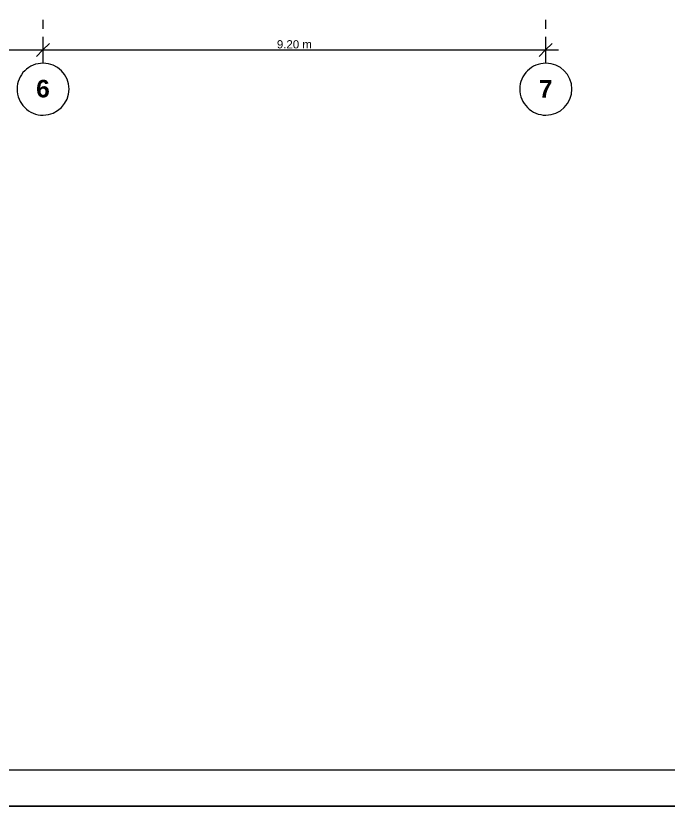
# Model space of a CAD drawing. Header units: metres. Extents: x -2 to 207, y -8 to 52.
# Drawn here: x 48.71 to 60.64, y -7.84 to 6.61 of the extents above; entities that cross this region are included whole.
import ezdxf

# ---------------------------------------------------------------- set-up
doc = ezdxf.new("R2010")
doc.units = ezdxf.units.M
for name, color, linetype, lineweight in [('HVAC - Ductos', 5, 'Continuous', 0), ('PDF_Text', 7, 'Continuous', 0), ('pie de plano', 7, 'Continuous', 0)]:
    doc.layers.add(name, color=color, linetype=linetype, lineweight=lineweight)
doc.layers.add('PDF_Geometry', color=7, linetype='Continuous', lineweight=0, true_color=0xaaaaaa)
doc.styles.add('PDF Helvetica', font='')
doc.styles.add('PDF Helvetica Bold', font='')
doc.styles.get('PDF Helvetica').set_extended_font_data('Helvetica')
doc.styles.get('PDF Helvetica Bold').set_extended_font_data('Helvetica', bold=True)

msp = doc.modelspace()

# ---------------------------------------------------------------- linework, layer by layer
at = {"layer": 'HVAC - Ductos', "color": 252, "lineweight": 0, "true_color": 0x939598}
for points in [[(49.202, 6.224), (49.202, 5.986), (49.202, 5.747)], [(58.398, 6.224), (58.398, 5.986), (58.398, 5.747)], [(49.321, 6.105), (49.202, 5.986), (49.083, 5.866)], [(58.517, 6.105), (58.398, 5.986), (58.279, 5.866)], [(7.582, 5.986), (12.416, 5.986), (21.611, 5.986), (30.811, 5.986), (40.007, 5.986), (49.202, 5.986), (58.636, 5.986)]]:
    msp.add_lwpolyline(points, dxfattribs=at)
at = {"layer": 'PDF_Geometry', "color": 252, "lineweight": 0, "true_color": 0x939598}
for points in [[(49.202, 6.535), (49.202, 6.375)], [(58.398, 6.535), (58.398, 6.375)], [(49.202, 6.219), (49.202, 5.743)], [(58.398, 6.219), (58.398, 5.743)]]:
    msp.add_lwpolyline(points, dxfattribs=at)
at = {"layer": 'PDF_Geometry', "lineweight": 0}
for points in [[(49.207, 5.743, 0.416675), (48.73, 5.271, 0.414664), (49.207, 4.794, 0.411074), (49.683, 5.271, 0.413079)], [(58.402, 5.743, 0.416675), (57.926, 5.271, 0.414664), (58.402, 4.794, 0.411051), (58.879, 5.271, 0.413056)]]:
    msp.add_lwpolyline(points, format="xyb", close=True, dxfattribs=at)
at = {"layer": 'pie de plano', "color": 7, "lineweight": 0}
msp.add_lwpolyline([(87.881, 52.137), (87.881, -7.842), (-2.09, -7.842), (-2.09, 52.137)], close=True, dxfattribs=at)
for points in [[(87.404, 51.326), (-0.99, 51.326), (-0.99, -7.177), (87.404, -7.177)], [(-2.09, -7.842), (87.881, -7.842)]]:
    msp.add_lwpolyline(points, dxfattribs=at)

# ---------------------------------------------------------------- texts
at = {"layer": 'PDF_Text', "color": 252, "lineweight": 0, "true_color": 0x939598, "insert": (53.483, 6.089), "char_height": 0.15, "attachment_point": 4, "style": 'PDF Helvetica'}
msp.add_mtext('9.20 m', dxfattribs=at)
at = {"layer": 'PDF_Text', "color": 253, "lineweight": 0, "true_color": 0xaaaaaa, "char_height": 0.32, "attachment_point": 4, "style": 'PDF Helvetica Bold'}
for s, insert in [('6', (49.08, 5.277)), ('7', (58.276, 5.277))]:
    msp.add_mtext(s, dxfattribs=dict(at, insert=insert))

doc.saveas('drawing.dxf')
